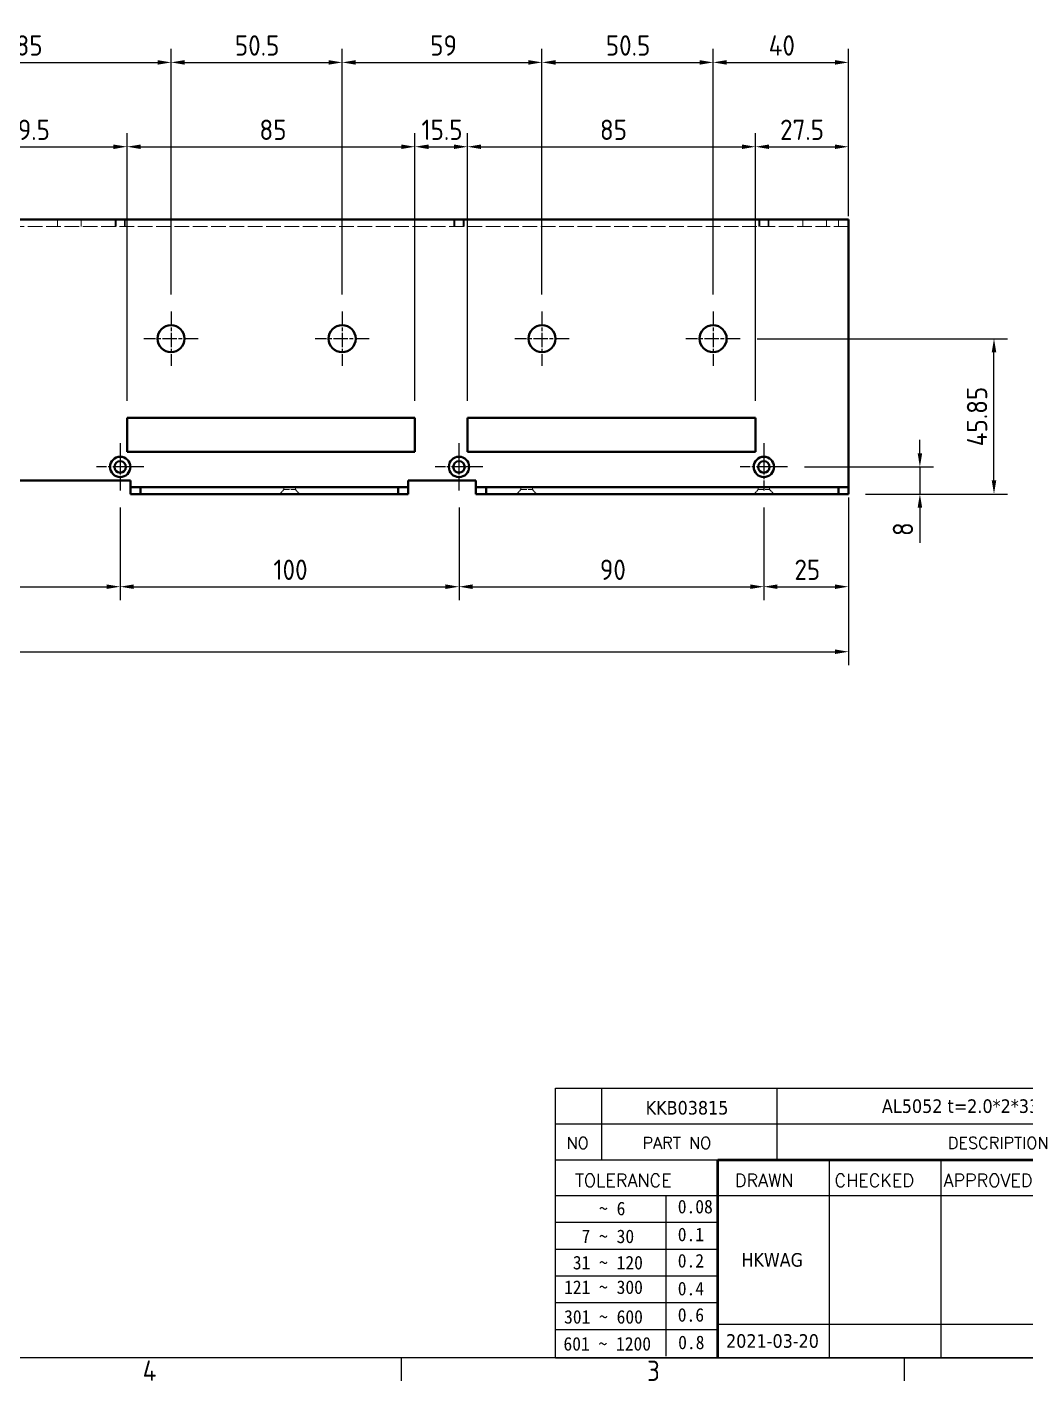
# Model space of a CAD drawing. Header units: millimetres. Extents: x 0 to 1188, y 0 to 840.
# Drawn here: x 632.1 to 926.9, y 13.2 to 412.7 of the extents above; entities that cross this region are included whole.
import ezdxf
from ezdxf.enums import TextEntityAlignment as Align

# ---------------------------------------------------------------- set-up
doc = ezdxf.new("R2010")
doc.units = ezdxf.units.MM
doc.header["$LTSCALE"] = 2
doc.linetypes.add('CHAIN', pattern=[0.3543, 0.2362, -0.0295, 0.0591, -0.0295])
doc.linetypes.add('DASHED', pattern=[0.2067, 0.1654, -0.0413])
doc.layers.get('0').update_dxf_attribs({"color": 3, "lineweight": 25})
for name, color, linetype, lineweight in [('가려진 것(ISO)', 2, 'DASHED', 18), ('가시적인 것(ISO)', 3, 'Continuous', 40), ('경계(ISO)', 7, 'Continuous', 25), ('제목(ISO)', 5, 'Continuous', 50), ('중심 표식(ISO)', 1, 'Continuous', 25), ('치수(ISO)', 2, 'Continuous', 25)]:
    doc.layers.add(name, color=color, linetype=linetype, lineweight=lineweight)
doc.styles.add('HAN_291', font='')
doc.styles.add('RC_284', font='ROMANC.shx')
doc.styles.add('RC_287', font='ROMANC.shx')
doc.styles.add('문자 텍스트_M2B', font='isocp.shx')
doc.styles.add('치수 텍스트_PSTEK_POSCO', font='isocp.shx')
doc.styles.add('텍스트 스타일198', font='tahoma.ttf')
doc.styles.get('HAN_291').set_extended_font_data('GulimChe')
doc.dimstyles.new('치수_PSTEK_POSCO', dxfattribs={"dimscale": 2, "dimtxt": 3, "dimasz": 2, "dimexe": 2, "dimexo": 2.5, "dimgap": 1, "dimtad": 1, "dimrnd": 1e-08, "dimdsep": 46, "dimtxsty": '치수 텍스트_PSTEK_POSCO', "dimcen": 0.09, "dimdle": 10, "dimclrd": 7, "dimclre": 7, "dimclrt": 2, "dimadec": 1, "dimazin": 2, "dimtfac": 1, "dimtmove": 0, "dimatfit": 3, "dimfxl": 0, "dimtolj": 1, "dimlwd": -1, "dimlwe": -1, "dimarcsym": 0})

# ---------------------------------------------------------------- blocks, each defined once
blk = doc.blocks.new('경계 Default Border')
at = {"layer": '경계(ISO)'}
for p, q in [((371.25, 10), (371.25, 6.6)), ((445.5, 10), (445.5, 6.6))]:
    blk.add_line(p, q, dxfattribs=at)
at = {"layer": '경계(ISO)', "flags": 128}
blk.add_lwpolyline([(10, 10), (10, 410), (584, 410), (584, 10), (10, 10)], dxfattribs=at)
at = {"layer": '경계(ISO)', "color": 2, "char_height": 3, "attachment_point": 7, "style": '문자 텍스트_M2B'}
for s, insert in [('4', (333.1, 6.6)), ('3', (407.54, 6.57))]:
    blk.add_mtext(s, dxfattribs=dict(at, insert=insert))
blk = doc.blocks.new('제목 블록 PSTEK')
at = {"color": 180}
for p, q in [((182.48, 11.79), (182.48, 51.57)), ((182.48, 51.57), (372.48, 51.57)), ((189.27, 51.57), (189.27, 41.01)), ((215.22, 41.01), (215.22, 51.57)), ((182.48, 46.29), (372.48, 46.29)), ((182.48, 41.01), (206.45, 41.01)), ((222.94, 11.79), (222.94, 41.01)), ((239.43, 11.79), (239.43, 41.01)), ((182.48, 35.73), (206.45, 35.73)), ((198.86, 12.03), (198.86, 35.73)), ((206.45, 35.73), (372.48, 35.73)), ((182.48, 31.78), (206.45, 31.78)), ((182.48, 27.83), (206.45, 27.83)), ((182.48, 23.88), (206.45, 23.88)), ((182.48, 19.93), (206.45, 19.93)), ((206.45, 16.74), (255.92, 16.74)), ((182.48, 15.98), (206.45, 15.98)), ((182.48, 11.79), (372.48, 11.79))]:
    blk.add_line(p, q, dxfattribs=at)
at = {"color": 7, "lineweight": 50}
for p, q in [((206.45, 11.79), (206.45, 41.01)), ((206.45, 41.01), (372.48, 41.01))]:
    blk.add_line(p, q, dxfattribs=at)
at = {"layer": '제목(ISO)', "lineweight": 18}
blk.add_line((182.48, 35.73), (182.48, 11.79), dxfattribs=at)
at = {"color": 2}
for s, height, style, p in [('NO', 1.742, 'RC_284', (184.14, 42.62)), ('PART NO', 1.742, 'RC_284', (195.34, 42.62)), ('DESCRIPTION', 1.7424, 'RC_284', (240.4, 42.62)), (' TOLERANCE', 1.9, 'RC_287', (184.09, 37.01)), ('DRAWN', 1.9, 'RC_287', (208.98, 37.01)), ('CHECKED', 1.9, 'RC_287', (223.69, 37.01)), ('APPROVED', 1.9, 'RC_287', (239.78, 37.01)), ('    ~ 6', 2, 'HAN_291', (183.77, 32.82)), ('0.08', 2, 'HAN_291', (200.55, 33.1)), ('  7 ~ 30', 2, 'HAN_291', (183.77, 28.71)), ('0.1', 2, 'HAN_291', (200.55, 28.99)), (' 31 ~ 120', 2, 'HAN_291', (183.77, 24.83)), ('0.2', 2, 'HAN_291', (200.55, 25.11)), ('121 ~ 300', 2, 'HAN_291', (183.77, 21.21)), ('0.4', 2, 'HAN_291', (200.55, 21)), ('301 ~ 600', 2, 'HAN_291', (183.77, 16.83)), ('0.6', 2, 'HAN_291', (200.55, 17.12)), ('601 ~ 1200', 2, 'HAN_291', (183.68, 12.85)), ('0.8', 2, 'HAN_291', (200.61, 13.06))]:
    blk.add_text(s, height=height, dxfattribs=dict(at, style=style)).set_placement(p)
at = {"layer": '제목(ISO)', "color": 7, "style": '텍스트 스타일198'}
for tag, p in [('설명_001', (230.68, 47.92)), ('재질_001', (290.6, 47.93)), ("3._Q'TY_001", (312.75, 47.93)), ('질량\\P3;_001', (350.3, 48.16)), ('부품_번호_001', (195.81, 47.68)), ('1._MODEL_NAME_001', (328.05, 37.34)), ('제목_001', (335.53, 32.12)), ('부품_번호_001', (334.47, 26.81)), ('설계자_001', (209.94, 25.23)), ('프로젝트_001', (271.63, 16.57)), ('시트_크기_001', (260.79, 14.82)), ('작성_날짜_001', (207.67, 13.27)), ('프로젝트_002', (286.64, 13.15))]:
    blk.add_attdef(tag, p, '', height=2, dxfattribs=at)
for tag, p in [('4._COLOR', (327.68, 48.93)), ('점검자', (231.18, 26.23)), ('엔지니어링_승인자', (247.67, 26.23)), ('점검_날짜', (231.18, 14.27)), ('엔지니어링_승인_날짜', (247.67, 14.27))]:
    blk.add_attdef(tag, text='', height=2, dxfattribs=at).set_placement(p, align=Align.MIDDLE_CENTER)
blk = doc.blocks.new('*D27')
at = {"layer": 'Defpoints', "color": 0, "transparency": 16777216}
for p in [(559.57, 275.92), (659.57, 275.92), (659.57, 247.57)]:
    blk.add_point(p, dxfattribs=at)
at = {"layer": '치수(ISO)', "color": 7, "transparency": 16777216}
for p, q in [((559.57, 270.92), (559.57, 243.57)), ((659.57, 270.92), (659.57, 243.57)), ((563.57, 247.57), (655.57, 247.57))]:
    blk.add_line(p, q, dxfattribs=at)
for points in [[(563.57, 248.24), (563.57, 246.9), (559.57, 247.57)], [(655.57, 248.24), (655.57, 246.9), (659.57, 247.57)]]:
    blk.add_solid(points, dxfattribs=at)
at = {"layer": '치수(ISO)', "color": 2, "transparency": 16777216, "insert": (604.79, 252.57), "char_height": 6, "attachment_point": 4, "style": '치수 텍스트_PSTEK_POSCO'}
blk.add_mtext('\\A1;100', dxfattribs=at)
blk = doc.blocks.new('*D28')
at = {"layer": 'Defpoints', "color": 0, "transparency": 16777216}
for p in [(659.57, 275.92), (759.57, 275.92), (759.57, 247.57)]:
    blk.add_point(p, dxfattribs=at)
at = {"layer": '치수(ISO)', "color": 7, "transparency": 16777216}
for p, q in [((659.57, 270.92), (659.57, 243.57)), ((759.57, 270.92), (759.57, 243.57)), ((663.57, 247.57), (755.57, 247.57))]:
    blk.add_line(p, q, dxfattribs=at)
for points in [[(663.57, 248.24), (663.57, 246.9), (659.57, 247.57)], [(755.57, 248.24), (755.57, 246.9), (759.57, 247.57)]]:
    blk.add_solid(points, dxfattribs=at)
at = {"layer": '치수(ISO)', "color": 2, "transparency": 16777216, "insert": (704.79, 252.57), "char_height": 6, "attachment_point": 4, "style": '치수 텍스트_PSTEK_POSCO'}
blk.add_mtext('\\A1;100', dxfattribs=at)
blk = doc.blocks.new('*D29')
at = {"layer": 'Defpoints', "color": 0, "transparency": 16777216}
for p in [(759.57, 275.92), (849.57, 275.92), (849.57, 247.57)]:
    blk.add_point(p, dxfattribs=at)
at = {"layer": '치수(ISO)', "color": 7, "transparency": 16777216}
for p, q in [((759.57, 270.92), (759.57, 243.57)), ((849.57, 270.92), (849.57, 243.57)), ((763.57, 247.57), (845.57, 247.57))]:
    blk.add_line(p, q, dxfattribs=at)
for points in [[(763.57, 248.24), (763.57, 246.9), (759.57, 247.57)], [(845.57, 248.24), (845.57, 246.9), (849.57, 247.57)]]:
    blk.add_solid(points, dxfattribs=at)
at = {"layer": '치수(ISO)', "color": 2, "transparency": 16777216, "insert": (801.16, 252.57), "char_height": 6, "attachment_point": 4, "style": '치수 텍스트_PSTEK_POSCO'}
blk.add_mtext('\\A1;90', dxfattribs=at)
blk = doc.blocks.new('*D30')
at = {"layer": 'Defpoints', "color": 0, "transparency": 16777216}
for p in [(849.57, 275.92), (874.57, 278.92), (874.57, 247.57)]:
    blk.add_point(p, dxfattribs=at)
at = {"layer": '치수(ISO)', "color": 7, "transparency": 16777216}
for p, q in [((874.57, 273.92), (874.57, 243.57)), ((849.57, 270.92), (849.57, 243.57)), ((853.57, 247.57), (870.57, 247.57))]:
    blk.add_line(p, q, dxfattribs=at)
for points in [[(853.57, 248.24), (853.57, 246.9), (849.57, 247.57)], [(870.57, 248.24), (870.57, 246.9), (874.57, 247.57)]]:
    blk.add_solid(points, dxfattribs=at)
at = {"layer": '치수(ISO)', "color": 2, "transparency": 16777216, "insert": (858.59, 252.57), "char_height": 6, "attachment_point": 4, "style": '치수 텍스트_PSTEK_POSCO'}
blk.add_mtext('\\A1;25', dxfattribs=at)
blk = doc.blocks.new('*D39')
at = {"layer": 'Defpoints', "color": 0, "transparency": 16777216}
for p in [(661.57, 377.42), (602.07, 297.42), (661.57, 297.42)]:
    blk.add_point(p, dxfattribs=at)
at = {"layer": '치수(ISO)', "color": 7, "transparency": 16777216}
for p, q in [((602.07, 302.42), (602.07, 381.42)), ((661.57, 302.42), (661.57, 381.42)), ((606.07, 377.42), (657.57, 377.42))]:
    blk.add_line(p, q, dxfattribs=at)
for points in [[(606.07, 378.08), (606.07, 376.75), (602.07, 377.42)], [(657.57, 378.08), (657.57, 376.75), (661.57, 377.42)]]:
    blk.add_solid(points, dxfattribs=at)
at = {"layer": '치수(ISO)', "color": 2, "transparency": 16777216, "insert": (625.4, 382.42), "char_height": 6, "attachment_point": 4, "style": '치수 텍스트_PSTEK_POSCO'}
blk.add_mtext('\\A1;59.5', dxfattribs=at)
blk = doc.blocks.new('*D40')
at = {"layer": 'Defpoints', "color": 0, "transparency": 16777216}
for p in [(746.57, 377.42), (661.57, 297.42), (746.57, 297.42)]:
    blk.add_point(p, dxfattribs=at)
at = {"layer": '치수(ISO)', "color": 7, "transparency": 16777216}
for p, q in [((661.57, 302.42), (661.57, 381.42)), ((746.57, 302.42), (746.57, 381.42)), ((665.57, 377.42), (742.57, 377.42))]:
    blk.add_line(p, q, dxfattribs=at)
for points in [[(665.57, 378.08), (665.57, 376.75), (661.57, 377.42)], [(742.57, 378.08), (742.57, 376.75), (746.57, 377.42)]]:
    blk.add_solid(points, dxfattribs=at)
at = {"layer": '치수(ISO)', "color": 2, "transparency": 16777216, "insert": (700.66, 382.42), "char_height": 6, "attachment_point": 4, "style": '치수 텍스트_PSTEK_POSCO'}
blk.add_mtext('\\A1;85', dxfattribs=at)
blk = doc.blocks.new('*D41')
at = {"layer": 'Defpoints', "color": 0, "transparency": 16777216}
for p in [(762.07, 377.42), (746.57, 297.42), (762.07, 297.42)]:
    blk.add_point(p, dxfattribs=at)
at = {"layer": '치수(ISO)', "color": 7, "transparency": 16777216}
for p, q in [((746.57, 302.42), (746.57, 381.42)), ((762.07, 302.42), (762.07, 381.42)), ((750.57, 377.42), (758.07, 377.42))]:
    blk.add_line(p, q, dxfattribs=at)
for points in [[(750.57, 378.08), (750.57, 376.75), (746.57, 377.42)], [(758.07, 378.08), (758.07, 376.75), (762.07, 377.42)]]:
    blk.add_solid(points, dxfattribs=at)
at = {"layer": '치수(ISO)', "color": 2, "transparency": 16777216, "insert": (748.49, 382.42), "char_height": 6, "attachment_point": 4, "style": '치수 텍스트_PSTEK_POSCO'}
blk.add_mtext('\\A1;15.5', dxfattribs=at)
blk = doc.blocks.new('*D42')
at = {"layer": 'Defpoints', "color": 0, "transparency": 16777216}
for p in [(847.07, 377.42), (762.07, 297.42), (847.07, 297.42)]:
    blk.add_point(p, dxfattribs=at)
at = {"layer": '치수(ISO)', "color": 7, "transparency": 16777216}
for p, q in [((762.07, 302.42), (762.07, 381.42)), ((847.07, 302.42), (847.07, 381.42)), ((766.07, 377.42), (843.07, 377.42))]:
    blk.add_line(p, q, dxfattribs=at)
for points in [[(766.07, 378.08), (766.07, 376.75), (762.07, 377.42)], [(843.07, 378.08), (843.07, 376.75), (847.07, 377.42)]]:
    blk.add_solid(points, dxfattribs=at)
at = {"layer": '치수(ISO)', "color": 2, "transparency": 16777216, "insert": (801.16, 382.42), "char_height": 6, "attachment_point": 4, "style": '치수 텍스트_PSTEK_POSCO'}
blk.add_mtext('\\A1;85', dxfattribs=at)
blk = doc.blocks.new('*D43')
at = {"layer": 'Defpoints', "color": 0, "transparency": 16777216}
for p in [(874.57, 377.42), (874.57, 351.92), (847.07, 297.42)]:
    blk.add_point(p, dxfattribs=at)
at = {"layer": '치수(ISO)', "color": 7, "transparency": 16777216}
for p, q in [((847.07, 302.42), (847.07, 381.42)), ((874.57, 356.92), (874.57, 381.42)), ((851.07, 377.42), (870.57, 377.42))]:
    blk.add_line(p, q, dxfattribs=at)
for points in [[(851.07, 378.08), (851.07, 376.75), (847.07, 377.42)], [(870.57, 378.08), (870.57, 376.75), (874.57, 377.42)]]:
    blk.add_solid(points, dxfattribs=at)
at = {"layer": '치수(ISO)', "color": 2, "transparency": 16777216, "insert": (854.34, 382.42), "char_height": 6, "attachment_point": 4, "style": '치수 텍스트_PSTEK_POSCO'}
blk.add_mtext('\\A1;27.5', dxfattribs=at)
blk = doc.blocks.new('*D46')
at = {"layer": 'Defpoints', "color": 0, "transparency": 16777216}
for p in [(144.57, 274.92), (874.57, 274.92), (874.57, 228.38)]:
    blk.add_point(p, dxfattribs=at)
at = {"layer": '치수(ISO)', "color": 7, "transparency": 16777216}
for p, q in [((144.57, 269.92), (144.57, 224.38)), ((874.57, 269.92), (874.57, 224.38)), ((148.57, 228.38), (870.57, 228.38))]:
    blk.add_line(p, q, dxfattribs=at)
for points in [[(148.57, 229.05), (148.57, 227.71), (144.57, 228.38)], [(870.57, 229.05), (870.57, 227.71), (874.57, 228.38)]]:
    blk.add_solid(points, dxfattribs=at)
at = {"layer": '치수(ISO)', "color": 2, "transparency": 16777216, "insert": (504.17, 233.38), "char_height": 6, "attachment_point": 4, "style": '치수 텍스트_PSTEK_POSCO'}
blk.add_mtext('\\A1;730', dxfattribs=at)
blk = doc.blocks.new('*D71')
at = {"layer": 'Defpoints', "color": 0, "transparency": 16777216}
for p in [(856.57, 282.92), (895.62, 282.92), (874.57, 274.92)]:
    blk.add_point(p, dxfattribs=at)
at = {"layer": '치수(ISO)', "color": 7, "transparency": 16777216}
for p, q in [((895.62, 286.92), (895.62, 290.92)), ((861.57, 282.92), (899.62, 282.92)), ((895.62, 282.92), (895.62, 274.92)), ((879.57, 274.92), (899.62, 274.92)), ((895.62, 270.92), (895.62, 260.52))]:
    blk.add_line(p, q, dxfattribs=at)
for points in [[(894.96, 286.92), (896.29, 286.92), (895.62, 282.92)], [(894.96, 270.92), (896.29, 270.92), (895.62, 274.92)]]:
    blk.add_solid(points, dxfattribs=at)
at = {"layer": '치수(ISO)', "color": 2, "transparency": 16777216, "insert": (890.62, 262.52), "char_height": 6, "attachment_point": 4, "rotation": 90, "style": '치수 텍스트_PSTEK_POSCO'}
blk.add_mtext('\\A1;8', dxfattribs=at)
blk = doc.blocks.new('*D72')
at = {"layer": 'Defpoints', "color": 0, "transparency": 16777216}
for p in [(842.57, 320.77), (917.49, 320.77), (874.57, 274.92)]:
    blk.add_point(p, dxfattribs=at)
at = {"layer": '치수(ISO)', "color": 7, "transparency": 16777216}
for p, q in [((847.57, 320.77), (921.49, 320.77)), ((917.49, 278.92), (917.49, 316.77)), ((879.57, 274.92), (921.49, 274.92))]:
    blk.add_line(p, q, dxfattribs=at)
for points in [[(916.83, 316.77), (918.16, 316.77), (917.49, 320.77)], [(916.83, 278.92), (918.16, 278.92), (917.49, 274.92)]]:
    blk.add_solid(points, dxfattribs=at)
at = {"layer": '치수(ISO)', "color": 2, "transparency": 16777216, "insert": (912.49, 289.02), "char_height": 6, "attachment_point": 4, "rotation": 90, "style": '치수 텍스트_PSTEK_POSCO'}
blk.add_mtext('\\A1;45.85', dxfattribs=at)
blk = doc.blocks.new('*D81')
at = {"layer": 'Defpoints', "color": 0, "transparency": 16777216}
for p in [(674.57, 402.31), (589.57, 328.77), (674.57, 328.77)]:
    blk.add_point(p, dxfattribs=at)
at = {"layer": '치수(ISO)', "color": 7, "transparency": 16777216}
for p, q in [((589.57, 333.77), (589.57, 406.31)), ((674.57, 333.77), (674.57, 406.31)), ((593.57, 402.31), (670.57, 402.31))]:
    blk.add_line(p, q, dxfattribs=at)
for points in [[(593.57, 402.98), (593.57, 401.64), (589.57, 402.31)], [(670.57, 402.98), (670.57, 401.64), (674.57, 402.31)]]:
    blk.add_solid(points, dxfattribs=at)
at = {"layer": '치수(ISO)', "color": 2, "transparency": 16777216, "insert": (628.66, 407.31), "char_height": 6, "attachment_point": 4, "style": '치수 텍스트_PSTEK_POSCO'}
blk.add_mtext('\\A1;85', dxfattribs=at)
blk = doc.blocks.new('*D82')
at = {"layer": 'Defpoints', "color": 0, "transparency": 16777216}
for p in [(725.07, 402.31), (674.57, 328.77), (725.07, 328.77)]:
    blk.add_point(p, dxfattribs=at)
at = {"layer": '치수(ISO)', "color": 7, "transparency": 16777216}
for p, q in [((674.57, 333.77), (674.57, 406.31)), ((725.07, 333.77), (725.07, 406.31)), ((678.57, 402.31), (721.07, 402.31))]:
    blk.add_line(p, q, dxfattribs=at)
for points in [[(678.57, 402.98), (678.57, 401.64), (674.57, 402.31)], [(721.07, 402.98), (721.07, 401.64), (725.07, 402.31)]]:
    blk.add_solid(points, dxfattribs=at)
at = {"layer": '치수(ISO)', "color": 2, "transparency": 16777216, "insert": (693.41, 407.31), "char_height": 6, "attachment_point": 4, "style": '치수 텍스트_PSTEK_POSCO'}
blk.add_mtext('\\A1;50.5', dxfattribs=at)
blk = doc.blocks.new('*D83')
at = {"layer": 'Defpoints', "color": 0, "transparency": 16777216}
for p in [(784.07, 402.31), (725.07, 328.77), (784.07, 328.77)]:
    blk.add_point(p, dxfattribs=at)
at = {"layer": '치수(ISO)', "color": 7, "transparency": 16777216}
for p, q in [((725.07, 333.77), (725.07, 406.31)), ((784.07, 333.77), (784.07, 406.31)), ((729.07, 402.31), (780.07, 402.31))]:
    blk.add_line(p, q, dxfattribs=at)
for points in [[(729.07, 402.98), (729.07, 401.64), (725.07, 402.31)], [(780.07, 402.98), (780.07, 401.64), (784.07, 402.31)]]:
    blk.add_solid(points, dxfattribs=at)
at = {"layer": '치수(ISO)', "color": 2, "transparency": 16777216, "insert": (751.07, 407.31), "char_height": 6, "attachment_point": 4, "style": '치수 텍스트_PSTEK_POSCO'}
blk.add_mtext('\\A1;59', dxfattribs=at)
blk = doc.blocks.new('*D84')
at = {"layer": 'Defpoints', "color": 0, "transparency": 16777216}
for p in [(834.57, 402.31), (784.07, 328.77), (834.57, 328.77)]:
    blk.add_point(p, dxfattribs=at)
at = {"layer": '치수(ISO)', "color": 7, "transparency": 16777216}
for p, q in [((784.07, 333.77), (784.07, 406.31)), ((834.57, 333.77), (834.57, 406.31)), ((788.07, 402.31), (830.57, 402.31))]:
    blk.add_line(p, q, dxfattribs=at)
for points in [[(788.07, 402.98), (788.07, 401.64), (784.07, 402.31)], [(830.57, 402.98), (830.57, 401.64), (834.57, 402.31)]]:
    blk.add_solid(points, dxfattribs=at)
at = {"layer": '치수(ISO)', "color": 2, "transparency": 16777216, "insert": (802.91, 407.31), "char_height": 6, "attachment_point": 4, "style": '치수 텍스트_PSTEK_POSCO'}
blk.add_mtext('\\A1;50.5', dxfattribs=at)
blk = doc.blocks.new('*D85')
at = {"layer": 'Defpoints', "color": 0, "transparency": 16777216}
for p in [(874.57, 402.31), (874.57, 355.92), (834.57, 328.77)]:
    blk.add_point(p, dxfattribs=at)
at = {"layer": '치수(ISO)', "color": 7, "transparency": 16777216}
for p, q in [((834.57, 333.77), (834.57, 406.31)), ((874.57, 360.92), (874.57, 406.31)), ((838.57, 402.31), (870.57, 402.31))]:
    blk.add_line(p, q, dxfattribs=at)
for points in [[(838.57, 402.98), (838.57, 401.64), (834.57, 402.31)], [(870.57, 402.98), (870.57, 401.64), (874.57, 402.31)]]:
    blk.add_solid(points, dxfattribs=at)
at = {"layer": '치수(ISO)', "color": 2, "transparency": 16777216, "insert": (850.99, 407.31), "char_height": 6, "attachment_point": 4, "style": '치수 텍스트_PSTEK_POSCO'}
blk.add_mtext('\\A1;40', dxfattribs=at)

msp = doc.modelspace()

# ---------------------------------------------------------------- linework, layer by layer
at = {"layer": '가려진 것(ISO)', "ltscale": 1.904597}
for p, q in [((641.0685, 355.9177), (641.0685, 353.9177)), ((648.0685, 355.9177), (648.0685, 353.9177)), ((658.0685, 355.9177), (658.0685, 353.9177)), ((658.339, 353.9177), (658.339, 355.9177)), ((660.798, 353.9177), (660.798, 355.9177)), ((661.0685, 353.9177), (661.0685, 355.9177)), ((758.0685, 355.9177), (758.0685, 353.9177)), ((758.339, 353.9177), (758.339, 355.9177)), ((760.798, 353.9177), (760.798, 355.9177)), ((761.0685, 353.9177), (761.0685, 355.9177)), ((848.0685, 355.9177), (848.0685, 353.9177)), ((848.339, 353.9177), (848.339, 355.9177)), ((850.798, 353.9177), (850.798, 355.9177)), ((851.0685, 353.9177), (851.0685, 355.9177)), ((861.0685, 355.9177), (861.0685, 353.9177)), ((868.0685, 355.9177), (868.0685, 353.9177)), ((871.5685, 353.9177), (871.5685, 355.9177))]:
    msp.add_line(p, q, dxfattribs=at)
at = {"layer": '가려진 것(ISO)', "ltscale": 13.080328}
msp.add_line((874.5685, 353.9177), (144.5685, 353.9177), dxfattribs=at)
at = {"layer": '가려진 것(ISO)', "ltscale": 1.750771}
for p, q in [((707.8685, 276.2177), (706.5685, 274.9177)), ((711.2685, 276.2177), (712.5685, 274.9177)), ((777.8685, 276.2177), (776.5685, 274.9177)), ((781.2685, 276.2177), (782.5685, 274.9177)), ((847.8685, 276.2177), (846.5685, 274.9177)), ((851.2685, 276.2177), (852.5685, 274.9177))]:
    msp.add_line(p, q, dxfattribs=at)
at = {"layer": '가려진 것(ISO)', "ltscale": 0.666544}
for p, q in [((707.8685, 276.9177), (707.8685, 276.2177)), ((711.2685, 276.9177), (711.2685, 276.2177)), ((777.8685, 276.9177), (777.8685, 276.2177)), ((781.2685, 276.9177), (781.2685, 276.2177)), ((847.8685, 276.9177), (847.8685, 276.2177)), ((851.2685, 276.9177), (851.2685, 276.2177))]:
    msp.add_line(p, q, dxfattribs=at)
at = {"layer": '가려진 것(ISO)', "ltscale": 5.086114}
for p, q in [((707.8685, 276.2177), (711.2685, 276.2177)), ((777.8685, 276.2177), (781.2685, 276.2177)), ((847.8685, 276.2177), (851.2685, 276.2177))]:
    msp.add_line(p, q, dxfattribs=at)
at = {"layer": '가시적인 것(ISO)'}
for p, q in [((144.5685, 355.9177), (874.5685, 355.9177)), ((874.5685, 351.9177), (874.5685, 355.9177)), ((874.5685, 351.9177), (874.5685, 278.9177)), ((661.5685, 297.4177), (746.5685, 297.4177)), ((661.5685, 287.4177), (661.5685, 297.4177)), ((746.5685, 297.4177), (746.5685, 287.4177)), ((762.0685, 297.4177), (847.0685, 297.4177)), ((762.0685, 287.4177), (762.0685, 297.4177)), ((847.0685, 297.4177), (847.0685, 287.4177)), ((746.5685, 287.4177), (661.5685, 287.4177)), ((847.0685, 287.4177), (762.0685, 287.4177)), ((601.5685, 278.9177), (662.5685, 278.9177)), ((662.5685, 278.9177), (662.5685, 276.9177)), ((665.5685, 276.9177), (662.5685, 276.9177)), ((662.5685, 276.9177), (662.5685, 274.9177)), ((665.5685, 274.9177), (665.5685, 276.9177)), ((665.5685, 276.9177), (741.5685, 276.9177)), ((744.5685, 276.9177), (741.5685, 276.9177)), ((741.5685, 276.9177), (741.5685, 274.9177)), ((744.5685, 276.9177), (744.5685, 278.9177)), ((744.5685, 278.9177), (764.5685, 278.9177)), ((744.5685, 274.9177), (744.5685, 276.9177)), ((764.5685, 278.9177), (764.5685, 276.9177)), ((767.5685, 276.9177), (764.5685, 276.9177)), ((764.5685, 276.9177), (764.5685, 274.9177)), ((767.5685, 274.9177), (767.5685, 276.9177)), ((767.5685, 276.9177), (871.5685, 276.9177)), ((874.5685, 276.9177), (871.5685, 276.9177)), ((871.5685, 276.9177), (871.5685, 274.9177)), ((874.5685, 276.9177), (874.5685, 278.9177)), ((874.5685, 274.9177), (874.5685, 276.9177)), ((662.5685, 274.9177), (665.5685, 274.9177)), ((665.5685, 274.9177), (741.5685, 274.9177)), ((741.5685, 274.9177), (744.5685, 274.9177)), ((764.5685, 274.9177), (767.5685, 274.9177)), ((767.5685, 274.9177), (871.5685, 274.9177)), ((871.5685, 274.9177), (874.5685, 274.9177))]:
    msp.add_line(p, q, dxfattribs=at)
for centre, radius in [((674.5685, 320.7677), 4), ((725.0685, 320.7677), 4), ((784.0685, 320.7677), 4), ((834.5685, 320.7677), 4), ((659.5685, 282.9177), 3), ((659.5685, 282.9177), 1.7), ((759.5685, 282.9177), 3), ((759.5685, 282.9177), 1.7), ((849.5685, 282.9177), 3), ((849.5685, 282.9177), 1.7)]:
    msp.add_circle(centre, radius, dxfattribs=at)
at = {"layer": '중심 표식(ISO)', "linetype": 'CHAIN', "ltscale": 8.88956}
for p, q in [((674.5685, 328.7677), (674.5685, 312.7677)), ((725.0685, 328.7677), (725.0685, 312.7677)), ((784.0685, 328.7677), (784.0685, 312.7677)), ((834.5685, 328.7677), (834.5685, 312.7677)), ((682.5685, 320.7677), (666.5685, 320.7677)), ((733.0685, 320.7677), (717.0685, 320.7677)), ((792.0685, 320.7677), (776.0685, 320.7677)), ((842.5685, 320.7677), (826.5685, 320.7677))]:
    msp.add_line(p, q, dxfattribs=at)
at = {"layer": '중심 표식(ISO)', "linetype": 'CHAIN', "ltscale": 7.778352}
for p, q in [((659.5685, 289.9177), (659.5685, 275.9177)), ((759.5685, 289.9177), (759.5685, 275.9177)), ((849.5685, 289.9177), (849.5685, 275.9177)), ((666.5685, 282.9177), (652.5685, 282.9177)), ((766.5685, 282.9177), (752.5685, 282.9177)), ((856.5685, 282.9177), (842.5685, 282.9177))]:
    msp.add_line(p, q, dxfattribs=at)

# ---------------------------------------------------------------- block references
at = {"xscale": 2, "yscale": 2, "zscale": 2}
msp.add_blockref('경계 Default Border', (0, 0), dxfattribs=at)
ref = msp.add_blockref('제목 블록 PSTEK', (423.0484, -3.582), dxfattribs=dict(xscale=2, yscale=2, zscale=2))
ref.add_attrib('설계자_001', 'HKWAG', (842.9276, 46.8869), dxfattribs={"layer": '제목(ISO)', "color": 7, "height": 4, "style": '텍스트 스타일198'})
ref.add_attrib('작성_날짜_001', '2021-03-20', (838.3931, 22.95), dxfattribs={"layer": '제목(ISO)', "color": 7, "height": 4, "style": '텍스트 스타일198'})
ref.add_attrib('설명_001', 'AL5052 t=2.0*2*33*81*730', (884.4159, 92.2629), dxfattribs={"layer": '제목(ISO)', "color": 7, "height": 4, "style": '텍스트 스타일198'})
ref.add_attrib('부품_번호_001', 'KKB03815', (814.6614, 91.7781), dxfattribs={"layer": '제목(ISO)', "color": 7, "height": 4, "style": '텍스트 스타일198'})

# ---------------------------------------------------------------- dimensions: what is measured, and where the dimension line sits
at = {"layer": '치수(ISO)', "color": 7}
for base, p1, p2, angle, override, picture, middle in [((674.5685, 402.3103), (589.5685, 328.7677), (674.5685, 328.7677), 180, {"dimdec": 2, "dimtp": 0, "dimtm": 0, "dimtdec": 2, "dimtofl": 0, "dimatfit": 1}, '*D81', (632.0885, 402.3103)), ((725.0685, 402.3103), (674.5685, 328.7677), (725.0685, 328.7677), 180, {"dimdec": 2, "dimtp": 0, "dimtm": 0, "dimtdec": 2, "dimtofl": 0, "dimatfit": 1}, '*D82', (699.8385, 402.3103)), ((784.0685, 402.3103), (725.0685, 328.7677), (784.0685, 328.7677), 180, {"dimdec": 2, "dimtp": 0, "dimtm": 0, "dimtdec": 2, "dimtofl": 0, "dimatfit": 1}, '*D83', (754.5885, 402.3103)), ((834.5685, 402.3103), (784.0685, 328.7677), (834.5685, 328.7677), 180, {"dimdec": 2, "dimtp": 0, "dimtm": 0, "dimtdec": 2, "dimtofl": 0, "dimatfit": 1}, '*D84', (809.3385, 402.3103)), ((874.5685, 402.3103), (834.5685, 328.7677), (874.5685, 355.9177), 180, {"dimdec": 2, "dimtp": 0, "dimtm": 0, "dimtdec": 2, "dimtofl": 0, "dimatfit": 1}, '*D85', (854.5885, 402.3103)), ((661.5685, 377.4177), (602.0685, 297.4177), (661.5685, 297.4177), 180, {"dimdec": 2, "dimtp": 0, "dimtm": 0, "dimtdec": 2, "dimtofl": 0, "dimatfit": 1}, '*D39', (631.8385, 377.4177)), ((746.5685, 377.4177), (661.5685, 297.4177), (746.5685, 297.4177), 180, {"dimdec": 2, "dimtp": 0, "dimtm": 0, "dimtdec": 2, "dimtofl": 0, "dimatfit": 1}, '*D40', (704.0885, 377.4177)), ((762.0685, 377.4177), (746.5685, 297.4177), (762.0685, 297.4177), 180, {"dimdec": 2, "dimtp": 0, "dimtm": 0, "dimtdec": 2, "dimtofl": 0, "dimatfit": 1}, '*D41', (754.3185, 377.4177)), ((847.0685, 377.4177), (762.0685, 297.4177), (847.0685, 297.4177), 180, {"dimdec": 2, "dimtp": 0, "dimtm": 0, "dimtdec": 2, "dimtofl": 0, "dimatfit": 1}, '*D42', (804.5885, 377.4177)), ((874.5685, 377.4177), (847.0685, 297.4177), (874.5685, 351.9177), 180, {"dimdec": 2, "dimtp": 0, "dimtm": 0, "dimtdec": 2, "dimtofl": 0, "dimatfit": 1}, '*D43', (860.8385, 377.4177)), ((917.4935, 320.7677), (874.5685, 274.9177), (842.5685, 320.7677), 270, {"dimdec": 2, "dimtp": 0, "dimtm": 0, "dimtdec": 2, "dimtofl": 0, "dimatfit": 1}, '*D72', (917.4935, 297.8427)), ((895.6248, 282.9177), (874.5685, 274.9177), (856.5685, 282.9177), 90, {"dimdec": 2, "dimtp": 0, "dimtm": 0, "dimtdec": 2, "dimtofl": 1, "dimatfit": 1}, '*D71', (895.6248, 263.7177)), ((659.5685, 247.5705), (559.5685, 275.9177), (659.5685, 275.9177), 180, {"dimdec": 2, "dimtp": 0, "dimtm": 0, "dimtdec": 2, "dimtofl": 0, "dimatfit": 1}, '*D27', (609.5885, 247.5705)), ((759.5685, 247.5705), (659.5685, 275.9177), (759.5685, 275.9177), 180, {"dimdec": 2, "dimtp": 0, "dimtm": 0, "dimtdec": 2, "dimtofl": 0, "dimatfit": 1}, '*D28', (709.5885, 247.5705)), ((849.5685, 247.5705), (759.5685, 275.9177), (849.5685, 275.9177), 180, {"dimdec": 2, "dimtp": 0, "dimtm": 0, "dimtdec": 2, "dimtofl": 0, "dimatfit": 1}, '*D29', (804.5885, 247.5705)), ((874.5685, 247.5705), (849.5685, 275.9177), (874.5685, 278.9177), 180, {"dimdec": 2, "dimtp": 0, "dimtm": 0, "dimtdec": 2, "dimtofl": 0, "dimatfit": 1}, '*D30', (862.0885, 247.5705)), ((874.5685, 228.3811), (144.5685, 274.9177), (874.5685, 274.9177), 180, {"dimdec": 2, "dimtp": 0, "dimtm": 0, "dimtdec": 2, "dimtofl": 0, "dimatfit": 1}, '*D46', (509.5685, 228.3811))]:
    dim = msp.add_linear_dim(base=base, p1=p1, p2=p2, angle=angle, dimstyle='치수_PSTEK_POSCO', override=override, dxfattribs=at)
    dim.commit()
    dim.dimension.update_dxf_attribs({"geometry": picture, "text_midpoint": middle, "dimtype": 160})

doc.saveas('drawing.dxf')
